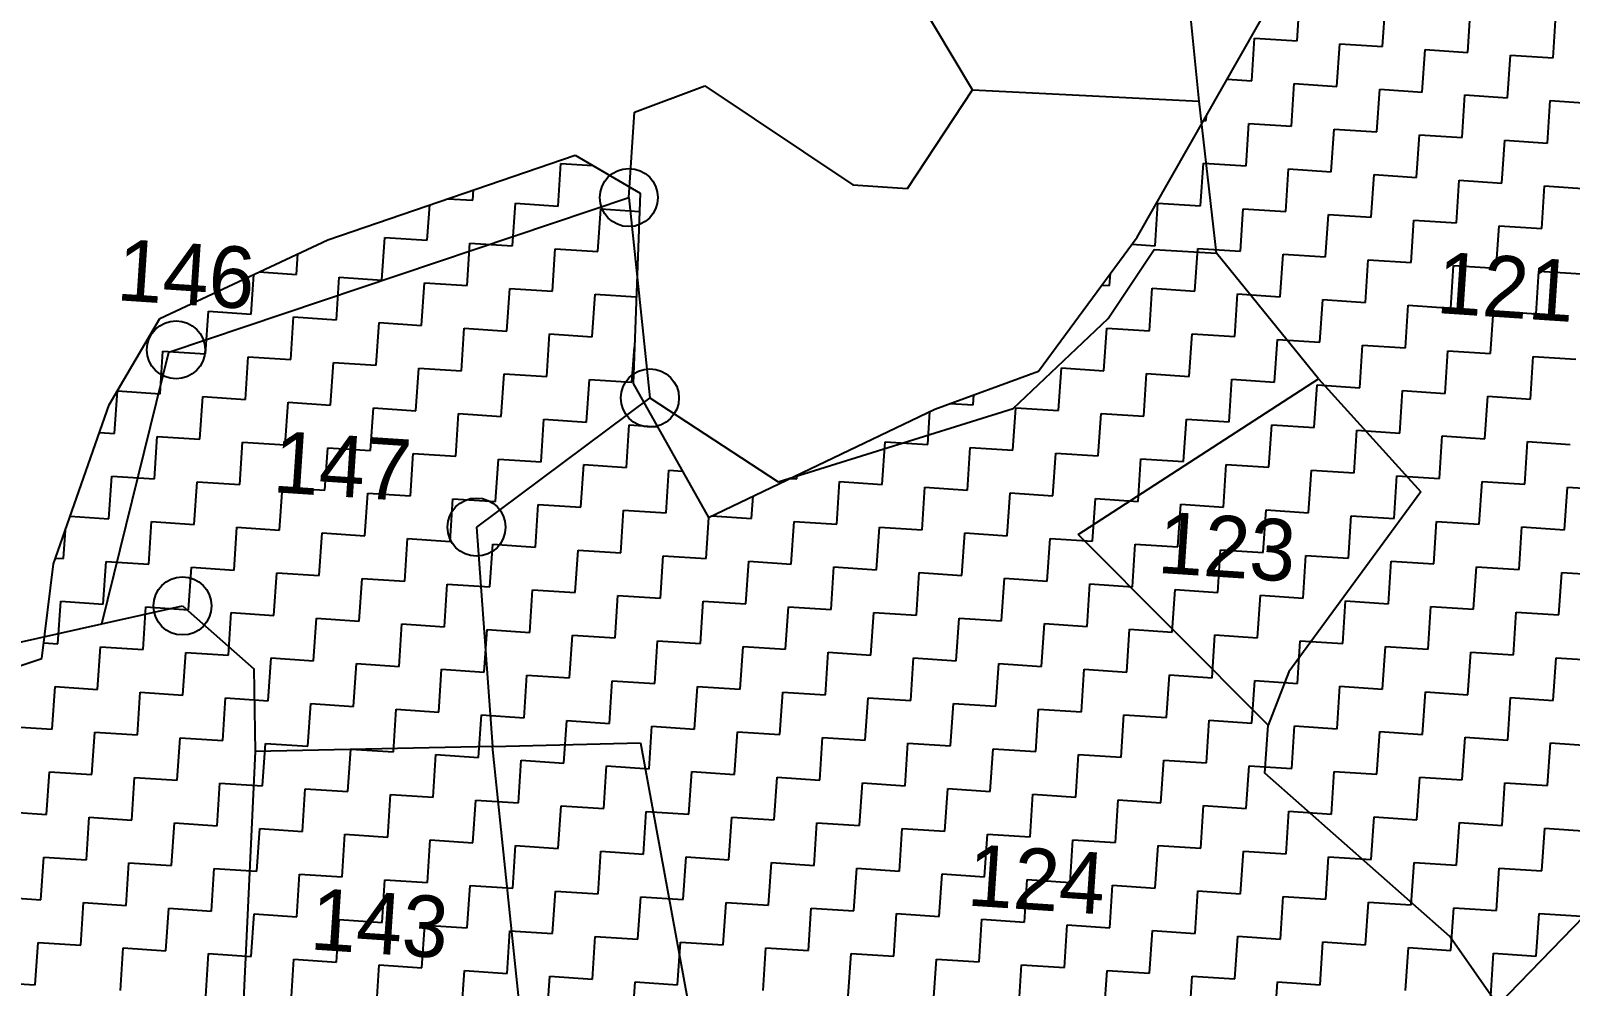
# Model space of a CAD drawing. Header units: metres. Extents: x 286068 to 287358, y 2005630 to 2007098.
# Drawn here: x 286765 to 286882, y 2006455.3 to 2006528 of the extents above; entities that cross this region are included whole.
import ezdxf
from ezdxf.enums import TextEntityAlignment as Align

# ---------------------------------------------------------------- set-up
doc = ezdxf.new("R2010")
doc.units = ezdxf.units.M
for name, color, linetype in [('POLY_HATCH', 12, 'Continuous'), ('POLY_PARCEL', 6, 'Continuous'), ('TEXT_PARCEL', 7, 'Continuous')]:
    doc.layers.add(name, color=color, linetype=linetype)
doc.styles.add('TEXT_MAP', font='')
doc.styles.get('TEXT_MAP').set_extended_font_data('Kruti Dev 050')

msp = doc.modelspace()

# ---------------------------------------------------------------- linework, layer by layer
for centre in [(286810.44, 2006515.28), (286776.02, 2006503.7), (286812.04, 2006500.04), (286798.86, 2006490.22), (286776.51, 2006484.23)]:
    msp.add_circle(centre, 2.21)
at = {"layer": 'POLY_HATCH'}
for p, q in [((286849.08, 2006512.26), (286859.95, 2006531.36)), ((286787.57, 2006512.07), (286806.36, 2006518.51)), ((286806.36, 2006518.51), (286811.29, 2006515.62)), ((286811.29, 2006515.62), (286810.76, 2006501.14)), ((286774.79, 2006506.09), (286787.57, 2006512.07)), ((286841.57, 2006502.08), (286849.08, 2006512.26)), ((286770.93, 2006499.52), (286774.79, 2006506.09)), ((286810.76, 2006501.14), (286816.49, 2006490.95)), ((286833.69, 2006499.19), (286841.57, 2006502.08)), ((286766.71, 2006487.42), (286770.93, 2006499.52)), ((286816.49, 2006490.95), (286833.69, 2006499.19)), ((286765.81, 2006480.22), (286766.71, 2006487.42)), ((286748.78, 2006474.53), (286765.81, 2006480.22))]:
    msp.add_line(p, q, dxfattribs=at)
at = {"layer": 'POLY_HATCH', "linetype": 'Continuous'}
for p, q in [((286861.25, 2006527.19), (286861.46, 2006530.43)), ((286867.73, 2006526.76), (286867.95, 2006530)), ((286874.21, 2006526.32), (286874.43, 2006529.57)), ((286880.7, 2006525.89), (286880.91, 2006529.14)), ((286857.79, 2006524.16), (286858.01, 2006527.4)), ((286858.01, 2006527.4), (286861.25, 2006527.19)), ((286864.27, 2006523.73), (286864.49, 2006526.97)), ((286864.49, 2006526.97), (286867.73, 2006526.76)), ((286870.76, 2006523.3), (286870.97, 2006526.54)), ((286870.97, 2006526.54), (286874.21, 2006526.32)), ((286877.24, 2006522.87), (286877.46, 2006526.11)), ((286877.46, 2006526.11), (286880.7, 2006525.89)), ((286855.92, 2006524.28), (286857.79, 2006524.16)), ((286860.82, 2006520.7), (286861.03, 2006523.94)), ((286861.03, 2006523.94), (286864.27, 2006523.73)), ((286867.3, 2006520.27), (286867.52, 2006523.51)), ((286867.52, 2006523.51), (286870.76, 2006523.3)), ((286873.78, 2006519.84), (286874, 2006523.08)), ((286874, 2006523.08), (286877.24, 2006522.87)), ((286880.27, 2006519.41), (286880.48, 2006522.65)), ((286880.48, 2006522.65), (286883.72, 2006522.44)), ((286854.14, 2006521.15), (286854.33, 2006521.13)), ((286854.33, 2006521.13), (286854.36, 2006521.54)), ((286857.36, 2006517.68), (286857.57, 2006520.92)), ((286857.57, 2006520.92), (286860.82, 2006520.7)), ((286863.84, 2006517.24), (286864.06, 2006520.49)), ((286864.06, 2006520.49), (286867.3, 2006520.27)), ((286870.33, 2006516.81), (286870.54, 2006520.06)), ((286870.54, 2006520.06), (286873.78, 2006519.84)), ((286876.81, 2006516.38), (286877.03, 2006519.63)), ((286877.03, 2006519.63), (286880.27, 2006519.41)), ((286805.06, 2006514.63), (286805.28, 2006517.88)), ((286805.28, 2006517.88), (286807.71, 2006517.71)), ((286853.9, 2006514.65), (286854.12, 2006517.89)), ((286854.12, 2006517.89), (286857.36, 2006517.68)), ((286860.39, 2006514.22), (286860.6, 2006517.46)), ((286860.6, 2006517.46), (286863.84, 2006517.24)), ((286866.87, 2006513.79), (286867.09, 2006517.03)), ((286867.09, 2006517.03), (286870.33, 2006516.81)), ((286873.35, 2006513.36), (286873.57, 2006516.6)), ((286873.57, 2006516.6), (286876.81, 2006516.38)), ((286796.68, 2006515.19), (286798.58, 2006515.07)), ((286798.58, 2006515.07), (286798.63, 2006515.86)), ((286879.84, 2006512.93), (286880.05, 2006516.17)), ((286880.05, 2006516.17), (286883.29, 2006515.95)), ((286795.12, 2006512.04), (286795.3, 2006514.72)), ((286801.6, 2006511.61), (286801.82, 2006514.85)), ((286801.82, 2006514.85), (286805.06, 2006514.63)), ((286808.09, 2006511.18), (286808.3, 2006514.42)), ((286808.3, 2006514.42), (286811.24, 2006514.22)), ((286850.45, 2006511.62), (286850.66, 2006514.86)), ((286850.66, 2006514.86), (286853.9, 2006514.65)), ((286856.93, 2006511.19), (286857.14, 2006514.43)), ((286857.14, 2006514.43), (286860.39, 2006514.22)), ((286863.41, 2006510.76), (286863.63, 2006514)), ((286863.63, 2006514), (286866.87, 2006513.79)), ((286869.9, 2006510.33), (286870.11, 2006513.57)), ((286870.11, 2006513.57), (286873.35, 2006513.36)), ((286876.38, 2006509.9), (286876.6, 2006513.14)), ((286876.6, 2006513.14), (286879.84, 2006512.93)), ((286791.66, 2006509.01), (286791.88, 2006512.25)), ((286791.88, 2006512.25), (286795.12, 2006512.04)), ((286798.15, 2006508.58), (286798.36, 2006511.82)), ((286798.36, 2006511.82), (286801.6, 2006511.61)), ((286848.69, 2006511.74), (286850.45, 2006511.62)), ((286785.18, 2006509.44), (286785.28, 2006511)), ((286804.63, 2006508.15), (286804.84, 2006511.39)), ((286804.84, 2006511.39), (286808.09, 2006511.18)), ((286853.47, 2006508.16), (286853.69, 2006511.41)), ((286853.69, 2006511.41), (286856.93, 2006511.19)), ((286859.96, 2006507.73), (286860.17, 2006510.98)), ((286860.17, 2006510.98), (286863.41, 2006510.76)), ((286866.44, 2006507.3), (286866.65, 2006510.55)), ((286866.65, 2006510.55), (286869.9, 2006510.33)), ((286781.72, 2006506.42), (286781.92, 2006509.43)), ((286782.35, 2006509.63), (286785.18, 2006509.44)), ((286846.99, 2006508.6), (286847.05, 2006509.51)), ((286872.92, 2006506.87), (286873.14, 2006510.12)), ((286873.14, 2006510.12), (286876.38, 2006509.9)), ((286879.41, 2006506.44), (286879.62, 2006509.69)), ((286879.62, 2006509.69), (286882.86, 2006509.47)), ((286788.21, 2006505.99), (286788.42, 2006509.23)), ((286788.42, 2006509.23), (286791.66, 2006509.01)), ((286794.69, 2006505.55), (286794.9, 2006508.8)), ((286794.9, 2006508.8), (286798.15, 2006508.58)), ((286801.17, 2006505.12), (286801.39, 2006508.37)), ((286801.39, 2006508.37), (286804.63, 2006508.15)), ((286846.4, 2006508.63), (286846.99, 2006508.6)), ((286850.02, 2006505.14), (286850.23, 2006508.38)), ((286850.23, 2006508.38), (286853.47, 2006508.16)), ((286807.66, 2006504.69), (286807.87, 2006507.94)), ((286807.87, 2006507.94), (286811, 2006507.73)), ((286856.5, 2006504.71), (286856.71, 2006507.95)), ((286856.71, 2006507.95), (286859.96, 2006507.73)), ((286862.98, 2006504.28), (286863.2, 2006507.52)), ((286863.2, 2006507.52), (286866.44, 2006507.3)), ((286869.47, 2006503.85), (286869.68, 2006507.09)), ((286869.68, 2006507.09), (286872.92, 2006506.87)), ((286778.26, 2006503.39), (286778.48, 2006506.63)), ((286778.48, 2006506.63), (286781.72, 2006506.42)), ((286784.75, 2006502.96), (286784.96, 2006506.2)), ((286784.96, 2006506.2), (286788.21, 2006505.99)), ((286791.23, 2006502.53), (286791.45, 2006505.77)), ((286791.45, 2006505.77), (286794.69, 2006505.55)), ((286875.95, 2006503.42), (286876.17, 2006506.66)), ((286876.17, 2006506.66), (286879.41, 2006506.44)), ((286797.72, 2006502.1), (286797.93, 2006505.34)), ((286797.93, 2006505.34), (286801.17, 2006505.12)), ((286804.2, 2006501.67), (286804.41, 2006504.91)), ((286804.41, 2006504.91), (286807.66, 2006504.69)), ((286846.56, 2006502.11), (286846.77, 2006505.35)), ((286846.77, 2006505.35), (286850.02, 2006505.14)), ((286853.04, 2006501.68), (286853.26, 2006504.92)), ((286853.26, 2006504.92), (286856.5, 2006504.71)), ((286774.81, 2006500.36), (286775.02, 2006503.6)), ((286775.02, 2006503.6), (286778.26, 2006503.39)), ((286810.68, 2006501.24), (286810.86, 2006503.9)), ((286859.53, 2006501.25), (286859.74, 2006504.49)), ((286859.74, 2006504.49), (286862.98, 2006504.28)), ((286866.01, 2006500.82), (286866.22, 2006504.06)), ((286866.22, 2006504.06), (286869.47, 2006503.85)), ((286872.49, 2006500.39), (286872.71, 2006503.63)), ((286872.71, 2006503.63), (286875.95, 2006503.42)), ((286781.29, 2006499.93), (286781.51, 2006503.17)), ((286781.51, 2006503.17), (286784.75, 2006502.96)), ((286787.77, 2006499.5), (286787.99, 2006502.74)), ((286787.99, 2006502.74), (286791.23, 2006502.53)), ((286794.26, 2006499.07), (286794.47, 2006502.31)), ((286794.47, 2006502.31), (286797.72, 2006502.1)), ((286843.1, 2006499.09), (286843.32, 2006502.33)), ((286843.32, 2006502.33), (286846.56, 2006502.11)), ((286878.98, 2006499.96), (286879.19, 2006503.2)), ((286879.19, 2006503.2), (286882.43, 2006502.99)), ((286800.74, 2006498.64), (286800.96, 2006501.88)), ((286800.96, 2006501.88), (286804.2, 2006501.67)), ((286807.23, 2006498.21), (286807.44, 2006501.45)), ((286807.44, 2006501.45), (286810.68, 2006501.24)), ((286849.58, 2006498.65), (286849.8, 2006501.9)), ((286849.8, 2006501.9), (286853.04, 2006501.68)), ((286856.07, 2006498.22), (286856.28, 2006501.47)), ((286856.28, 2006501.47), (286859.53, 2006501.25)), ((286771.35, 2006497.34), (286771.57, 2006500.58)), ((286771.57, 2006500.58), (286774.81, 2006500.36)), ((286777.83, 2006496.91), (286778.05, 2006500.15)), ((286778.05, 2006500.15), (286781.29, 2006499.93)), ((286836.62, 2006499.52), (286836.67, 2006500.29)), ((286862.55, 2006497.79), (286862.77, 2006501.04)), ((286862.77, 2006501.04), (286866.01, 2006500.82)), ((286869.04, 2006497.36), (286869.25, 2006500.61)), ((286869.25, 2006500.61), (286872.49, 2006500.39)), ((286875.52, 2006496.93), (286875.73, 2006500.17)), ((286875.73, 2006500.17), (286878.98, 2006499.96)), ((286784.32, 2006496.48), (286784.53, 2006499.72)), ((286784.53, 2006499.72), (286787.77, 2006499.5)), ((286790.8, 2006496.04), (286791.02, 2006499.29)), ((286791.02, 2006499.29), (286794.26, 2006499.07)), ((286797.29, 2006495.61), (286797.5, 2006498.86)), ((286797.5, 2006498.86), (286800.74, 2006498.64)), ((286833.16, 2006496.49), (286833.33, 2006499.02)), ((286834.88, 2006499.63), (286836.62, 2006499.52)), ((286839.64, 2006496.06), (286839.86, 2006499.3)), ((286839.86, 2006499.3), (286843.1, 2006499.09)), ((286846.13, 2006495.63), (286846.34, 2006498.87)), ((286846.34, 2006498.87), (286849.58, 2006498.65)), ((286803.77, 2006495.18), (286803.98, 2006498.43)), ((286803.98, 2006498.43), (286807.23, 2006498.21)), ((286810.25, 2006494.75), (286810.47, 2006498)), ((286810.47, 2006498), (286812.61, 2006497.85)), ((286852.61, 2006495.2), (286852.83, 2006498.44)), ((286852.83, 2006498.44), (286856.07, 2006498.22)), ((286859.1, 2006494.77), (286859.31, 2006498.01)), ((286859.31, 2006498.01), (286862.55, 2006497.79)), ((286865.58, 2006494.34), (286865.79, 2006497.58)), ((286865.79, 2006497.58), (286869.04, 2006497.36)), ((286770.2, 2006497.41), (286771.35, 2006497.34)), ((286774.38, 2006493.88), (286774.59, 2006497.12)), ((286774.59, 2006497.12), (286777.83, 2006496.91)), ((286780.86, 2006493.45), (286781.08, 2006496.69)), ((286781.08, 2006496.69), (286784.32, 2006496.48)), ((286829.7, 2006493.46), (286829.92, 2006496.7)), ((286829.92, 2006496.7), (286833.16, 2006496.49)), ((286872.06, 2006493.91), (286872.28, 2006497.15)), ((286872.28, 2006497.15), (286875.52, 2006496.93)), ((286878.55, 2006493.48), (286878.76, 2006496.72)), ((286878.76, 2006496.72), (286882, 2006496.5)), ((286787.34, 2006493.02), (286787.56, 2006496.26)), ((286787.56, 2006496.26), (286790.8, 2006496.04)), ((286793.83, 2006492.59), (286794.04, 2006495.83)), ((286794.04, 2006495.83), (286797.29, 2006495.61)), ((286800.31, 2006492.16), (286800.53, 2006495.4)), ((286800.53, 2006495.4), (286803.77, 2006495.18)), ((286836.19, 2006493.03), (286836.4, 2006496.27)), ((286836.4, 2006496.27), (286839.64, 2006496.06)), ((286842.67, 2006492.6), (286842.89, 2006495.84)), ((286842.89, 2006495.84), (286846.13, 2006495.63)), ((286849.15, 2006492.17), (286849.37, 2006495.41)), ((286849.37, 2006495.41), (286852.61, 2006495.2)), ((286770.92, 2006490.85), (286771.14, 2006494.09)), ((286771.14, 2006494.09), (286774.38, 2006493.88)), ((286806.8, 2006491.73), (286807.01, 2006494.97)), ((286807.01, 2006494.97), (286810.25, 2006494.75)), ((286813.28, 2006491.3), (286813.49, 2006494.54)), ((286813.49, 2006494.54), (286814.51, 2006494.47)), ((286823.22, 2006493.89), (286823.24, 2006494.18)), ((286855.64, 2006491.74), (286855.85, 2006494.98)), ((286855.85, 2006494.98), (286859.1, 2006494.77)), ((286862.12, 2006491.31), (286862.34, 2006494.55)), ((286862.34, 2006494.55), (286865.58, 2006494.34)), ((286868.61, 2006490.88), (286868.82, 2006494.12)), ((286868.82, 2006494.12), (286872.06, 2006493.91)), ((286777.4, 2006490.42), (286777.62, 2006493.66)), ((286777.62, 2006493.66), (286780.86, 2006493.45)), ((286783.89, 2006489.99), (286784.1, 2006493.23)), ((286784.1, 2006493.23), (286787.34, 2006493.02)), ((286822.71, 2006493.93), (286823.22, 2006493.89)), ((286826.25, 2006490.44), (286826.46, 2006493.68)), ((286826.46, 2006493.68), (286829.7, 2006493.46)), ((286832.73, 2006490.01), (286832.95, 2006493.25)), ((286832.95, 2006493.25), (286836.19, 2006493.03)), ((286875.09, 2006490.45), (286875.3, 2006493.69)), ((286875.3, 2006493.69), (286878.55, 2006493.48)), ((286881.57, 2006490.02), (286881.79, 2006493.26)), ((286881.79, 2006493.26), (286885.03, 2006493.05)), ((286790.37, 2006489.56), (286790.59, 2006492.8)), ((286790.59, 2006492.8), (286793.83, 2006492.59)), ((286796.85, 2006489.13), (286797.07, 2006492.37)), ((286797.07, 2006492.37), (286800.31, 2006492.16)), ((286803.34, 2006488.7), (286803.55, 2006491.94)), ((286803.55, 2006491.94), (286806.8, 2006491.73)), ((286819.76, 2006490.87), (286819.88, 2006492.57)), ((286839.21, 2006489.57), (286839.43, 2006492.82)), ((286839.43, 2006492.82), (286842.67, 2006492.6)), ((286845.7, 2006489.14), (286845.91, 2006492.39)), ((286845.91, 2006492.39), (286849.15, 2006492.17)), ((286852.18, 2006488.71), (286852.4, 2006491.96)), ((286852.4, 2006491.96), (286855.64, 2006491.74)), ((286767.98, 2006491.05), (286770.92, 2006490.85)), ((286773.95, 2006487.4), (286774.16, 2006490.64)), ((286774.16, 2006490.64), (286777.4, 2006490.42)), ((286809.82, 2006488.27), (286810.04, 2006491.51)), ((286810.04, 2006491.51), (286813.28, 2006491.3)), ((286816.31, 2006487.84), (286816.51, 2006490.96)), ((286816.74, 2006491.07), (286819.76, 2006490.87)), ((286822.79, 2006487.41), (286823, 2006490.65)), ((286823, 2006490.65), (286826.25, 2006490.44)), ((286858.66, 2006488.28), (286858.88, 2006491.53)), ((286858.88, 2006491.53), (286862.12, 2006491.31)), ((286865.15, 2006487.85), (286865.36, 2006491.09)), ((286865.36, 2006491.09), (286868.61, 2006490.88)), ((286871.63, 2006487.42), (286871.85, 2006490.66)), ((286871.85, 2006490.66), (286875.09, 2006490.45)), ((286767.46, 2006487.83), (286767.61, 2006489.98)), ((286780.43, 2006486.96), (286780.65, 2006490.21)), ((286780.65, 2006490.21), (286783.89, 2006489.99)), ((286786.91, 2006486.53), (286787.13, 2006489.78)), ((286787.13, 2006489.78), (286790.37, 2006489.56)), ((286793.4, 2006486.1), (286793.61, 2006489.35)), ((286793.61, 2006489.35), (286796.85, 2006489.13)), ((286829.27, 2006486.98), (286829.49, 2006490.22)), ((286829.49, 2006490.22), (286832.73, 2006490.01)), ((286835.76, 2006486.55), (286835.97, 2006489.79)), ((286835.97, 2006489.79), (286839.21, 2006489.57)), ((286842.24, 2006486.12), (286842.46, 2006489.36)), ((286842.46, 2006489.36), (286845.7, 2006489.14)), ((286878.12, 2006486.99), (286878.33, 2006490.23)), ((286878.33, 2006490.23), (286881.57, 2006490.02)), ((286799.88, 2006485.67), (286800.1, 2006488.92)), ((286800.1, 2006488.92), (286803.34, 2006488.7)), ((286806.37, 2006485.24), (286806.58, 2006488.48)), ((286806.58, 2006488.48), (286809.82, 2006488.27)), ((286848.72, 2006485.69), (286848.94, 2006488.93)), ((286848.94, 2006488.93), (286852.18, 2006488.71)), ((286855.21, 2006485.26), (286855.42, 2006488.5)), ((286855.42, 2006488.5), (286858.66, 2006488.28)), ((286766.87, 2006487.87), (286767.46, 2006487.83)), ((286770.49, 2006484.37), (286770.7, 2006487.61)), ((286770.7, 2006487.61), (286773.95, 2006487.4)), ((286776.97, 2006483.94), (286777.19, 2006487.18)), ((286777.19, 2006487.18), (286780.43, 2006486.96)), ((286812.85, 2006484.81), (286813.06, 2006488.05)), ((286813.06, 2006488.05), (286816.31, 2006487.84)), ((286819.33, 2006484.38), (286819.55, 2006487.62)), ((286819.55, 2006487.62), (286822.79, 2006487.41)), ((286825.82, 2006483.95), (286826.03, 2006487.19)), ((286826.03, 2006487.19), (286829.27, 2006486.98)), ((286861.69, 2006484.83), (286861.91, 2006488.07)), ((286861.91, 2006488.07), (286865.15, 2006487.85)), ((286868.18, 2006484.4), (286868.39, 2006487.64)), ((286868.39, 2006487.64), (286871.63, 2006487.42)), ((286874.66, 2006483.97), (286874.87, 2006487.21)), ((286874.87, 2006487.21), (286878.12, 2006486.99)), ((286783.46, 2006483.51), (286783.67, 2006486.75)), ((286783.67, 2006486.75), (286786.91, 2006486.53)), ((286789.94, 2006483.08), (286790.16, 2006486.32)), ((286790.16, 2006486.32), (286793.4, 2006486.1)), ((286796.42, 2006482.65), (286796.64, 2006485.89)), ((286796.64, 2006485.89), (286799.88, 2006485.67)), ((286832.3, 2006483.52), (286832.51, 2006486.76)), ((286832.51, 2006486.76), (286835.76, 2006486.55)), ((286838.78, 2006483.09), (286839, 2006486.33)), ((286839, 2006486.33), (286842.24, 2006486.12)), ((286845.27, 2006482.66), (286845.48, 2006485.9)), ((286845.48, 2006485.9), (286848.72, 2006485.69)), ((286881.14, 2006483.54), (286881.36, 2006486.78)), ((286881.36, 2006486.78), (286884.6, 2006486.56)), ((286802.91, 2006482.22), (286803.12, 2006485.46)), ((286803.12, 2006485.46), (286806.37, 2006485.24)), ((286809.39, 2006481.79), (286809.61, 2006485.03)), ((286809.61, 2006485.03), (286812.85, 2006484.81)), ((286851.75, 2006482.23), (286851.97, 2006485.47)), ((286851.97, 2006485.47), (286855.21, 2006485.26)), ((286858.23, 2006481.8), (286858.45, 2006485.04)), ((286858.45, 2006485.04), (286861.69, 2006484.83)), ((286767.03, 2006481.34), (286767.25, 2006484.58)), ((286767.25, 2006484.58), (286770.49, 2006484.37)), ((286773.52, 2006480.91), (286773.73, 2006484.15)), ((286773.73, 2006484.15), (286776.97, 2006483.94)), ((286780, 2006480.48), (286780.22, 2006483.72)), ((286780.22, 2006483.72), (286783.46, 2006483.51)), ((286815.88, 2006481.36), (286816.09, 2006484.6)), ((286816.09, 2006484.6), (286819.33, 2006484.38)), ((286822.36, 2006480.93), (286822.57, 2006484.17)), ((286822.57, 2006484.17), (286825.82, 2006483.95)), ((286828.84, 2006480.49), (286829.06, 2006483.74)), ((286829.06, 2006483.74), (286832.3, 2006483.52)), ((286864.72, 2006481.37), (286864.93, 2006484.61)), ((286864.93, 2006484.61), (286868.18, 2006484.4)), ((286871.2, 2006480.94), (286871.42, 2006484.18)), ((286871.42, 2006484.18), (286874.66, 2006483.97)), ((286877.69, 2006480.51), (286877.9, 2006483.75)), ((286877.9, 2006483.75), (286881.14, 2006483.54)), ((286786.48, 2006480.05), (286786.7, 2006483.29)), ((286786.7, 2006483.29), (286789.94, 2006483.08)), ((286792.97, 2006479.62), (286793.18, 2006482.86)), ((286793.18, 2006482.86), (286796.42, 2006482.65)), ((286799.45, 2006479.19), (286799.67, 2006482.43)), ((286799.67, 2006482.43), (286802.91, 2006482.22)), ((286835.33, 2006480.06), (286835.54, 2006483.31)), ((286835.54, 2006483.31), (286838.78, 2006483.09)), ((286841.81, 2006479.63), (286842.03, 2006482.88)), ((286842.03, 2006482.88), (286845.27, 2006482.66)), ((286848.29, 2006479.2), (286848.51, 2006482.45)), ((286848.51, 2006482.45), (286851.75, 2006482.23)), ((286765.96, 2006481.41), (286767.03, 2006481.34)), ((286805.93, 2006478.76), (286806.15, 2006482)), ((286806.15, 2006482), (286809.39, 2006481.79)), ((286812.42, 2006478.33), (286812.63, 2006481.57)), ((286812.63, 2006481.57), (286815.88, 2006481.36)), ((286854.78, 2006478.77), (286854.99, 2006482.02)), ((286854.99, 2006482.02), (286858.23, 2006481.8)), ((286861.26, 2006478.34), (286861.48, 2006481.58)), ((286861.48, 2006481.58), (286864.72, 2006481.37)), ((286867.74, 2006477.91), (286867.96, 2006481.15)), ((286867.96, 2006481.15), (286871.2, 2006480.94)), ((286770.06, 2006477.88), (286770.27, 2006481.13)), ((286770.27, 2006481.13), (286773.52, 2006480.91)), ((286776.54, 2006477.45), (286776.76, 2006480.7)), ((286776.76, 2006480.7), (286780, 2006480.48)), ((286783.03, 2006477.02), (286783.24, 2006480.27)), ((286783.24, 2006480.27), (286786.48, 2006480.05)), ((286818.9, 2006477.9), (286819.12, 2006481.14)), ((286819.12, 2006481.14), (286822.36, 2006480.93)), ((286825.39, 2006477.47), (286825.6, 2006480.71)), ((286825.6, 2006480.71), (286828.84, 2006480.49)), ((286831.87, 2006477.04), (286832.08, 2006480.28)), ((286832.08, 2006480.28), (286835.33, 2006480.06)), ((286874.23, 2006477.48), (286874.44, 2006480.72)), ((286874.44, 2006480.72), (286877.69, 2006480.51)), ((286880.71, 2006477.05), (286880.93, 2006480.29)), ((286880.93, 2006480.29), (286884.17, 2006480.08)), ((286789.51, 2006476.59), (286789.73, 2006479.84)), ((286789.73, 2006479.84), (286792.97, 2006479.62)), ((286795.99, 2006476.16), (286796.21, 2006479.41)), ((286796.21, 2006479.41), (286799.45, 2006479.19)), ((286802.48, 2006475.73), (286802.69, 2006478.97)), ((286802.69, 2006478.97), (286805.93, 2006478.76)), ((286838.35, 2006476.61), (286838.57, 2006479.85)), ((286838.57, 2006479.85), (286841.81, 2006479.63)), ((286844.84, 2006476.18), (286845.05, 2006479.42)), ((286845.05, 2006479.42), (286848.29, 2006479.2)), ((286851.32, 2006475.75), (286851.54, 2006478.99)), ((286851.54, 2006478.99), (286854.78, 2006478.77)), ((286766.6, 2006474.86), (286766.82, 2006478.1)), ((286766.82, 2006478.1), (286770.06, 2006477.88)), ((286773.09, 2006474.43), (286773.3, 2006477.67)), ((286773.3, 2006477.67), (286776.54, 2006477.45)), ((286808.96, 2006475.3), (286809.18, 2006478.54)), ((286809.18, 2006478.54), (286812.42, 2006478.33)), ((286815.44, 2006474.87), (286815.66, 2006478.11)), ((286815.66, 2006478.11), (286818.9, 2006477.9)), ((286821.93, 2006474.44), (286822.14, 2006477.68)), ((286822.14, 2006477.68), (286825.39, 2006477.47)), ((286857.8, 2006475.32), (286858.02, 2006478.56)), ((286858.02, 2006478.56), (286861.26, 2006478.34)), ((286864.29, 2006474.89), (286864.5, 2006478.13)), ((286864.5, 2006478.13), (286867.74, 2006477.91)), ((286870.77, 2006474.46), (286870.99, 2006477.7)), ((286870.99, 2006477.7), (286874.23, 2006477.48)), ((286779.57, 2006474), (286779.78, 2006477.24)), ((286779.78, 2006477.24), (286783.03, 2006477.02)), ((286786.05, 2006473.57), (286786.27, 2006476.81)), ((286786.27, 2006476.81), (286789.51, 2006476.59)), ((286828.41, 2006474.01), (286828.63, 2006477.25)), ((286828.63, 2006477.25), (286831.87, 2006477.04)), ((286834.9, 2006473.58), (286835.11, 2006476.82)), ((286835.11, 2006476.82), (286838.35, 2006476.61)), ((286877.25, 2006474.02), (286877.47, 2006477.27)), ((286877.47, 2006477.27), (286880.71, 2006477.05)), ((286792.54, 2006473.14), (286792.75, 2006476.38)), ((286792.75, 2006476.38), (286795.99, 2006476.16)), ((286799.02, 2006472.71), (286799.24, 2006475.95)), ((286799.24, 2006475.95), (286802.48, 2006475.73)), ((286805.5, 2006472.28), (286805.72, 2006475.52)), ((286805.72, 2006475.52), (286808.96, 2006475.3)), ((286841.38, 2006473.15), (286841.59, 2006476.39)), ((286841.59, 2006476.39), (286844.84, 2006476.18)), ((286847.86, 2006472.72), (286848.08, 2006475.96)), ((286848.08, 2006475.96), (286851.32, 2006475.75)), ((286854.35, 2006472.29), (286854.56, 2006475.53)), ((286854.56, 2006475.53), (286857.8, 2006475.32)), ((286763.36, 2006475.07), (286766.6, 2006474.86)), ((286769.63, 2006471.4), (286769.84, 2006474.64)), ((286769.84, 2006474.64), (286773.09, 2006474.43)), ((286776.11, 2006470.97), (286776.33, 2006474.21)), ((286776.33, 2006474.21), (286779.57, 2006474)), ((286811.99, 2006471.85), (286812.2, 2006475.09)), ((286812.2, 2006475.09), (286815.44, 2006474.87)), ((286818.47, 2006471.42), (286818.69, 2006474.66)), ((286818.69, 2006474.66), (286821.93, 2006474.44)), ((286824.96, 2006470.98), (286825.17, 2006474.23)), ((286825.17, 2006474.23), (286828.41, 2006474.01)), ((286860.83, 2006471.86), (286861.05, 2006475.1)), ((286861.05, 2006475.1), (286864.29, 2006474.89)), ((286867.31, 2006471.43), (286867.53, 2006474.67)), ((286867.53, 2006474.67), (286870.77, 2006474.46)), ((286873.8, 2006471), (286874.01, 2006474.24)), ((286874.01, 2006474.24), (286877.25, 2006474.02)), ((286782.6, 2006470.54), (286782.81, 2006473.78)), ((286782.81, 2006473.78), (286786.05, 2006473.57)), ((286789.08, 2006470.11), (286789.3, 2006473.35)), ((286789.3, 2006473.35), (286792.54, 2006473.14)), ((286831.44, 2006470.55), (286831.65, 2006473.8)), ((286831.65, 2006473.8), (286834.9, 2006473.58)), ((286837.92, 2006470.12), (286838.14, 2006473.37)), ((286838.14, 2006473.37), (286841.38, 2006473.15)), ((286880.28, 2006470.57), (286880.5, 2006473.81)), ((286880.5, 2006473.81), (286883.74, 2006473.59)), ((286795.56, 2006469.68), (286795.78, 2006472.92)), ((286795.78, 2006472.92), (286799.02, 2006472.71)), ((286802.05, 2006469.25), (286802.26, 2006472.49)), ((286802.26, 2006472.49), (286805.5, 2006472.28)), ((286808.53, 2006468.82), (286808.75, 2006472.06)), ((286808.75, 2006472.06), (286811.99, 2006471.85)), ((286844.41, 2006469.69), (286844.62, 2006472.94)), ((286844.62, 2006472.94), (286847.86, 2006472.72)), ((286850.89, 2006469.26), (286851.11, 2006472.5)), ((286851.11, 2006472.5), (286854.35, 2006472.29)), ((286857.37, 2006468.83), (286857.59, 2006472.07)), ((286857.59, 2006472.07), (286860.83, 2006471.86)), ((286766.17, 2006468.37), (286766.39, 2006471.62)), ((286766.39, 2006471.62), (286769.63, 2006471.4)), ((286772.66, 2006467.94), (286772.87, 2006471.19)), ((286772.87, 2006471.19), (286776.11, 2006470.97)), ((286779.14, 2006467.51), (286779.35, 2006470.76)), ((286779.35, 2006470.76), (286782.6, 2006470.54)), ((286815.01, 2006468.39), (286815.23, 2006471.63)), ((286815.23, 2006471.63), (286818.47, 2006471.42)), ((286821.5, 2006467.96), (286821.71, 2006471.2)), ((286821.71, 2006471.2), (286824.96, 2006470.98)), ((286827.98, 2006467.53), (286828.2, 2006470.77)), ((286828.2, 2006470.77), (286831.44, 2006470.55)), ((286863.86, 2006468.4), (286864.07, 2006471.64)), ((286864.07, 2006471.64), (286867.31, 2006471.43)), ((286870.34, 2006467.97), (286870.56, 2006471.21)), ((286870.56, 2006471.21), (286873.8, 2006471)), ((286876.82, 2006467.54), (286877.04, 2006470.78)), ((286877.04, 2006470.78), (286880.28, 2006470.57)), ((286785.62, 2006467.08), (286785.84, 2006470.33)), ((286785.84, 2006470.33), (286789.08, 2006470.11)), ((286792.11, 2006466.65), (286792.32, 2006469.89)), ((286792.32, 2006469.89), (286795.56, 2006469.68)), ((286798.59, 2006466.22), (286798.81, 2006469.46)), ((286798.81, 2006469.46), (286802.05, 2006469.25)), ((286834.47, 2006467.1), (286834.68, 2006470.34)), ((286834.68, 2006470.34), (286837.92, 2006470.12)), ((286840.95, 2006466.67), (286841.16, 2006469.91)), ((286841.16, 2006469.91), (286844.41, 2006469.69)), ((286847.43, 2006466.24), (286847.65, 2006469.48)), ((286847.65, 2006469.48), (286850.89, 2006469.26)), ((286762.93, 2006468.59), (286766.17, 2006468.37)), ((286805.07, 2006465.79), (286805.29, 2006469.03)), ((286805.29, 2006469.03), (286808.53, 2006468.82)), ((286811.56, 2006465.36), (286811.77, 2006468.6)), ((286811.77, 2006468.6), (286815.01, 2006468.39)), ((286853.92, 2006465.81), (286854.13, 2006469.05)), ((286854.13, 2006469.05), (286857.37, 2006468.83)), ((286860.4, 2006465.38), (286860.62, 2006468.62)), ((286860.62, 2006468.62), (286863.86, 2006468.4)), ((286769.2, 2006464.92), (286769.41, 2006468.16)), ((286769.41, 2006468.16), (286772.66, 2006467.94)), ((286775.68, 2006464.49), (286775.9, 2006467.73)), ((286775.9, 2006467.73), (286779.14, 2006467.51)), ((286782.17, 2006464.06), (286782.38, 2006467.3)), ((286782.38, 2006467.3), (286785.62, 2006467.08)), ((286818.04, 2006464.93), (286818.26, 2006468.17)), ((286818.26, 2006468.17), (286821.5, 2006467.96)), ((286824.52, 2006464.5), (286824.74, 2006467.74)), ((286824.74, 2006467.74), (286827.98, 2006467.53)), ((286831.01, 2006464.07), (286831.22, 2006467.31)), ((286831.22, 2006467.31), (286834.47, 2006467.1)), ((286866.88, 2006464.95), (286867.1, 2006468.19)), ((286867.1, 2006468.19), (286870.34, 2006467.97)), ((286873.37, 2006464.51), (286873.58, 2006467.76)), ((286873.58, 2006467.76), (286876.82, 2006467.54)), ((286879.85, 2006464.08), (286880.07, 2006467.33)), ((286880.07, 2006467.33), (286883.31, 2006467.11)), ((286788.65, 2006463.63), (286788.86, 2006466.87)), ((286788.86, 2006466.87), (286792.11, 2006466.65)), ((286795.13, 2006463.2), (286795.35, 2006466.44)), ((286795.35, 2006466.44), (286798.59, 2006466.22)), ((286801.62, 2006462.77), (286801.83, 2006466.01)), ((286801.83, 2006466.01), (286805.07, 2006465.79)), ((286837.49, 2006463.64), (286837.71, 2006466.88)), ((286837.71, 2006466.88), (286840.95, 2006466.67)), ((286843.98, 2006463.21), (286844.19, 2006466.45)), ((286844.19, 2006466.45), (286847.43, 2006466.24)), ((286850.46, 2006462.78), (286850.67, 2006466.02)), ((286850.67, 2006466.02), (286853.92, 2006465.81)), ((286765.74, 2006461.89), (286765.96, 2006465.13)), ((286765.96, 2006465.13), (286769.2, 2006464.92)), ((286808.1, 2006462.34), (286808.32, 2006465.58)), ((286808.32, 2006465.58), (286811.56, 2006465.36)), ((286814.58, 2006461.9), (286814.8, 2006465.15)), ((286814.8, 2006465.15), (286818.04, 2006464.93)), ((286856.94, 2006462.35), (286857.16, 2006465.59)), ((286857.16, 2006465.59), (286860.4, 2006465.38)), ((286863.43, 2006461.92), (286863.64, 2006465.16)), ((286863.64, 2006465.16), (286866.88, 2006464.95)), ((286772.23, 2006461.46), (286772.44, 2006464.7)), ((286772.44, 2006464.7), (286775.68, 2006464.49)), ((286778.71, 2006461.03), (286778.92, 2006464.27)), ((286778.92, 2006464.27), (286782.17, 2006464.06)), ((286785.19, 2006460.6), (286785.41, 2006463.84)), ((286785.41, 2006463.84), (286788.65, 2006463.63)), ((286821.07, 2006461.47), (286821.28, 2006464.72)), ((286821.28, 2006464.72), (286824.52, 2006464.5)), ((286827.55, 2006461.04), (286827.77, 2006464.29)), ((286827.77, 2006464.29), (286831.01, 2006464.07)), ((286834.04, 2006460.61), (286834.25, 2006463.86)), ((286834.25, 2006463.86), (286837.49, 2006463.64)), ((286869.91, 2006461.49), (286870.13, 2006464.73)), ((286870.13, 2006464.73), (286873.37, 2006464.51)), ((286876.39, 2006461.06), (286876.61, 2006464.3)), ((286876.61, 2006464.3), (286879.85, 2006464.08)), ((286791.68, 2006460.17), (286791.89, 2006463.41)), ((286791.89, 2006463.41), (286795.13, 2006463.2)), ((286798.16, 2006459.74), (286798.37, 2006462.98)), ((286798.37, 2006462.98), (286801.62, 2006462.77)), ((286804.64, 2006459.31), (286804.86, 2006462.55)), ((286804.86, 2006462.55), (286808.1, 2006462.34)), ((286840.52, 2006460.18), (286840.73, 2006463.42)), ((286840.73, 2006463.42), (286843.98, 2006463.21)), ((286847, 2006459.75), (286847.22, 2006462.99)), ((286847.22, 2006462.99), (286850.46, 2006462.78)), ((286853.49, 2006459.32), (286853.7, 2006462.56)), ((286853.7, 2006462.56), (286856.94, 2006462.35)), ((286762.5, 2006462.11), (286765.74, 2006461.89)), ((286768.77, 2006458.43), (286768.98, 2006461.68)), ((286768.98, 2006461.68), (286772.23, 2006461.46)), ((286811.13, 2006458.88), (286811.34, 2006462.12)), ((286811.34, 2006462.12), (286814.58, 2006461.9)), ((286817.61, 2006458.45), (286817.83, 2006461.69)), ((286817.83, 2006461.69), (286821.07, 2006461.47)), ((286824.09, 2006458.02), (286824.31, 2006461.26)), ((286824.31, 2006461.26), (286827.55, 2006461.04)), ((286859.97, 2006458.89), (286860.18, 2006462.13)), ((286860.18, 2006462.13), (286863.43, 2006461.92)), ((286866.45, 2006458.46), (286866.67, 2006461.7)), ((286866.67, 2006461.7), (286869.91, 2006461.49)), ((286872.94, 2006458.03), (286873.15, 2006461.27)), ((286873.15, 2006461.27), (286876.39, 2006461.06)), ((286775.25, 2006458), (286775.47, 2006461.25)), ((286775.47, 2006461.25), (286778.71, 2006461.03)), ((286781.74, 2006457.57), (286781.95, 2006460.81)), ((286781.95, 2006460.81), (286785.19, 2006460.6)), ((286788.22, 2006457.14), (286788.43, 2006460.38)), ((286788.43, 2006460.38), (286791.68, 2006460.17)), ((286830.58, 2006457.59), (286830.79, 2006460.83)), ((286830.79, 2006460.83), (286834.04, 2006460.61)), ((286837.06, 2006457.16), (286837.28, 2006460.4)), ((286837.28, 2006460.4), (286840.52, 2006460.18)), ((286879.42, 2006457.6), (286879.64, 2006460.84)), ((286879.64, 2006460.84), (286882.88, 2006460.63)), ((286794.7, 2006456.71), (286794.92, 2006459.95)), ((286794.92, 2006459.95), (286798.16, 2006459.74)), ((286801.19, 2006456.28), (286801.4, 2006459.52)), ((286801.4, 2006459.52), (286804.64, 2006459.31)), ((286807.67, 2006455.85), (286807.89, 2006459.09)), ((286807.89, 2006459.09), (286811.13, 2006458.88)), ((286843.55, 2006456.73), (286843.76, 2006459.97)), ((286843.76, 2006459.97), (286847, 2006459.75)), ((286850.03, 2006456.3), (286850.24, 2006459.54)), ((286850.24, 2006459.54), (286853.49, 2006459.32)), ((286856.51, 2006455.87), (286856.73, 2006459.11)), ((286856.73, 2006459.11), (286859.97, 2006458.89)), ((286765.31, 2006455.41), (286765.53, 2006458.65)), ((286765.53, 2006458.65), (286768.77, 2006458.43)), ((286771.79, 2006454.98), (286772.01, 2006458.22)), ((286772.01, 2006458.22), (286775.25, 2006458)), ((286778.28, 2006454.55), (286778.49, 2006457.79)), ((286778.49, 2006457.79), (286781.74, 2006457.57)), ((286814.15, 2006455.42), (286814.37, 2006458.66)), ((286814.37, 2006458.66), (286817.61, 2006458.45)), ((286820.64, 2006454.99), (286820.85, 2006458.23)), ((286820.85, 2006458.23), (286824.09, 2006458.02)), ((286827.12, 2006454.56), (286827.34, 2006457.8)), ((286827.34, 2006457.8), (286830.58, 2006457.59)), ((286863, 2006455.43), (286863.21, 2006458.68)), ((286863.21, 2006458.68), (286866.45, 2006458.46)), ((286869.48, 2006455), (286869.7, 2006458.25)), ((286869.7, 2006458.25), (286872.94, 2006458.03)), ((286875.96, 2006454.57), (286876.18, 2006457.82)), ((286876.18, 2006457.82), (286879.42, 2006457.6)), ((286784.76, 2006454.12), (286784.98, 2006457.36)), ((286784.98, 2006457.36), (286788.22, 2006457.14)), ((286791.25, 2006453.69), (286791.46, 2006456.93)), ((286791.46, 2006456.93), (286794.7, 2006456.71)), ((286833.6, 2006454.13), (286833.82, 2006457.37)), ((286833.82, 2006457.37), (286837.06, 2006457.16)), ((286840.09, 2006453.7), (286840.3, 2006456.94)), ((286840.3, 2006456.94), (286843.55, 2006456.73)), ((286762.07, 2006455.62), (286765.31, 2006455.41)), ((286797.73, 2006453.26), (286797.94, 2006456.5)), ((286797.94, 2006456.5), (286801.19, 2006456.28)), ((286804.21, 2006452.82), (286804.43, 2006456.07)), ((286804.43, 2006456.07), (286807.67, 2006455.85)), ((286810.7, 2006452.39), (286810.91, 2006455.64)), ((286810.91, 2006455.64), (286814.15, 2006455.42)), ((286846.57, 2006453.27), (286846.79, 2006456.51)), ((286846.79, 2006456.51), (286850.03, 2006456.3)), ((286853.06, 2006452.84), (286853.27, 2006456.08)), ((286853.27, 2006456.08), (286856.51, 2006455.87)), ((286859.54, 2006452.41), (286859.75, 2006455.65)), ((286859.75, 2006455.65), (286863, 2006455.43))]:
    msp.add_line(p, q, dxfattribs=at)
at = {"layer": 'POLY_PARCEL'}
for p, q in [((286836.56, 2006523.46), (286829.75, 2006534.87)), ((286853.8, 2006522.62), (286853.02, 2006530.5)), ((286810.87, 2006521.77), (286816.23, 2006523.77)), ((286816.23, 2006523.77), (286827.47, 2006516.24)), ((286831.63, 2006515.96), (286836.56, 2006523.46)), ((286836.56, 2006523.46), (286853.8, 2006522.62)), ((286855.12, 2006511.05), (286853.8, 2006522.62)), ((286810.44, 2006515.28), (286810.87, 2006521.77)), ((286775.47, 2006503.52), (286810.44, 2006515.28)), ((286810.44, 2006515.28), (286812.04, 2006500.04)), ((286827.47, 2006516.24), (286831.63, 2006515.96)), ((286846.89, 2006506.08), (286850.37, 2006511.32)), ((286850.37, 2006511.32), (286855.12, 2006511.05)), ((286862.87, 2006501.5), (286855.12, 2006511.05)), ((286930.15, 2006509.32), (286876.5, 2006453.87)), ((286839.65, 2006499.25), (286846.89, 2006506.08)), ((286770.38, 2006482.86), (286775.47, 2006503.52)), ((286844.6, 2006489.67), (286862.87, 2006501.5)), ((286862.87, 2006501.5), (286870.65, 2006492.9)), ((286812.04, 2006500.04), (286798.86, 2006490.22)), ((286812.04, 2006500.04), (286821.8, 2006493.66)), ((286821.8, 2006493.66), (286839.65, 2006499.25)), ((286870.65, 2006492.9), (286860.61, 2006479.22)), ((286798.86, 2006490.22), (286800.08, 2006473.54)), ((286859.03, 2006475.15), (286844.6, 2006489.67)), ((286770.38, 2006482.86), (286776.51, 2006484.23)), ((286776.51, 2006484.23), (286781.94, 2006479.44)), ((286719.54, 2006471.47), (286770.38, 2006482.86)), ((286781.94, 2006479.44), (286782.04, 2006473.17)), ((286860.61, 2006479.22), (286859.03, 2006475.15)), ((286858.79, 2006471.51), (286859.03, 2006475.15)), ((286782.04, 2006473.17), (286780.8, 2006446.64)), ((286800.08, 2006473.54), (286782.04, 2006473.17)), ((286800.08, 2006473.54), (286811.32, 2006473.83)), ((286802.54, 2006449.87), (286800.08, 2006473.54)), ((286811.32, 2006473.83), (286820.9, 2006421.55)), ((286872.85, 2006459.1), (286858.79, 2006471.51)), ((286876.5, 2006453.87), (286872.85, 2006459.1))]:
    msp.add_line(p, q, dxfattribs=at)

# ---------------------------------------------------------------- texts
at = {"layer": 'TEXT_PARCEL', "style": 'TEXT_MAP'}
for s, p in [('146', (286776.79, 2006509.47)), ('121', (286877.12, 2006508.53)), ('147', (286788.67, 2006494.87)), ('123', (286855.92, 2006488.74)), ('124', (286841.45, 2006463.48)), ('143', (286791.5, 2006460.11))]:
    msp.add_text(s, height=4.679, rotation=356.2021, dxfattribs=at).set_placement(p, align=Align.MIDDLE)

doc.saveas('drawing.dxf')
